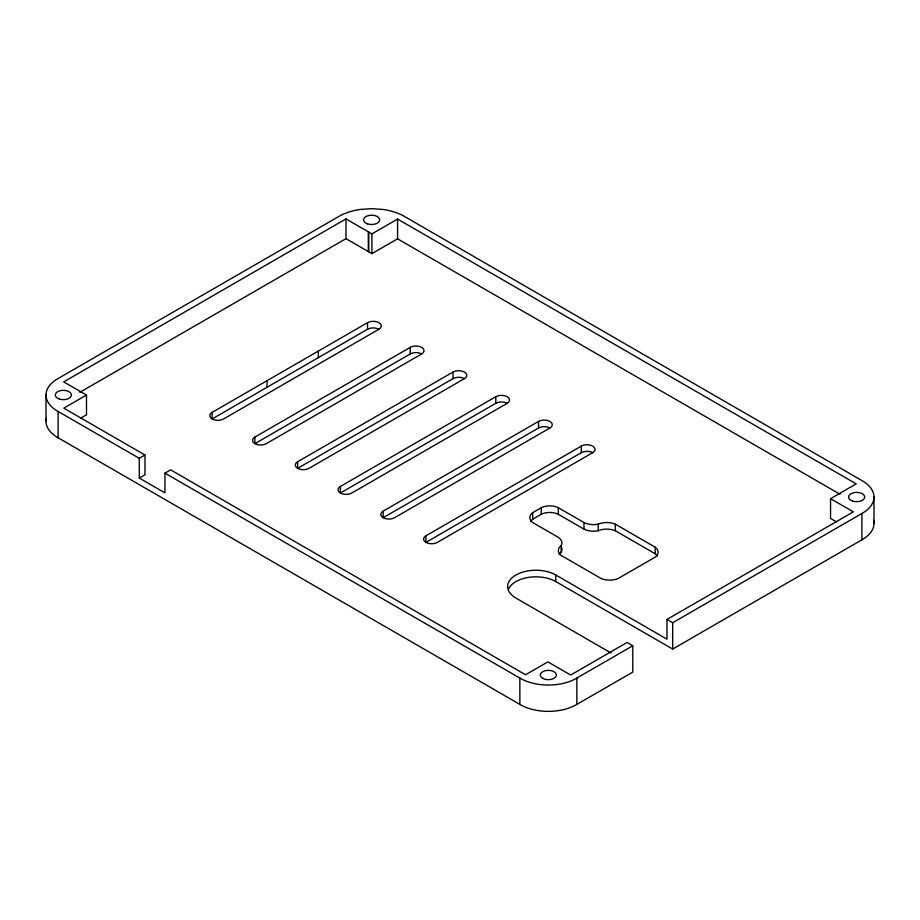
<?xml version="1.0" encoding="UTF-8"?>
<svg xmlns="http://www.w3.org/2000/svg" width="920" height="920" viewBox="0 0 920 920"><rect width="100%" height="100%" fill="white"/><g stroke="black" fill="none" stroke-linecap="round" stroke-linejoin="round"><path stroke-width="1.38" d="M836.556 521.881L830.553 518.42L830.553 498.674L856.209 483.862L397.578 219.064L371.921 233.887L345.978 218.914L63.698 381.892L86.503 395.048L86.503 414.805L80.523 418.255M79.867 392.299L345.978 238.659L371.921 253.632L397.578 238.82L840.052 494.281M86.503 395.048L63.79 408.158L144.98 455.032L144.98 474.777L139.276 478.066L139.276 458.321L58.098 411.447A39.64 22.885 0 0 1 58.098 378.534L340.285 215.613A46.69 26.956 0 0 1 360.295 209.449L371.634 208.633L382.984 209.449A46.69 26.956 0 0 1 402.994 215.613L861.902 480.573A39.64 22.885 0 0 1 861.902 513.486L861.902 539.81L672.681 649.06L555.806 581.589A28.221 16.295 0 0 0 508.599 588.892M212.129 412.39L367.517 322.678A8.061 4.657 0 0 1 378.925 322.678A8.061 4.657 0 0 1 378.925 329.256L223.537 418.979A8.061 4.657 0 0 1 212.129 418.979L212.129 412.39A8.061 4.657 0 0 0 212.129 418.979L367.517 329.256A8.061 4.657 0 0 1 378.925 329.256M139.276 458.321L144.98 455.032M139.276 478.066L164.933 492.878L164.933 473.133L170.625 469.844L525.561 674.762L547.883 661.871L570.688 675.038L627.072 642.482L632.776 645.771L632.776 672.106L576.863 704.386A39.64 22.885 0 0 1 519.857 704.386L58.098 437.782A39.64 22.885 0 0 1 46.356 418.278M254.886 437.08L410.274 347.369A8.061 4.657 0 0 1 421.682 347.369A8.061 4.657 0 0 1 421.682 353.947L266.282 443.659A8.061 4.657 0 0 1 254.886 443.659A8.061 4.657 0 0 1 254.886 437.08L254.886 443.659L410.274 353.947A8.061 4.657 0 0 1 421.682 353.947M297.643 461.759L453.031 372.048A8.061 4.657 0 0 1 464.439 372.048A8.061 4.657 0 0 1 464.439 378.637L309.039 468.349A8.061 4.657 0 0 1 297.643 468.349A8.061 4.657 0 0 1 297.643 461.759L297.643 468.349L453.031 378.637A8.061 4.657 0 0 1 464.439 378.637M340.4 486.45L495.788 396.738A8.061 4.657 0 0 1 507.196 396.738A8.061 4.657 0 0 1 507.196 403.316L351.796 493.028A8.061 4.657 0 0 1 340.4 493.028A8.061 4.657 0 0 1 340.4 486.45L340.4 493.028L495.788 403.316A8.061 4.657 0 0 1 507.196 403.316M383.157 511.129L538.545 421.417A8.061 4.657 0 0 1 549.941 421.417A8.061 4.657 0 0 1 549.941 428.007L394.553 517.718A8.061 4.657 0 0 1 383.157 517.718A8.061 4.657 0 0 1 383.157 511.129L383.157 517.718L538.545 428.007A8.061 4.657 0 0 1 549.941 428.007M425.914 535.819L581.302 446.108A8.061 4.657 0 0 1 592.698 446.108A8.061 4.657 0 0 1 592.698 452.686L437.31 542.397A8.061 4.657 0 0 1 425.914 542.397A8.061 4.657 0 0 1 425.914 535.819L425.914 542.397L581.302 452.686A8.061 4.657 0 0 1 592.698 452.686M532.68 512.659L541.236 507.725A13.006 7.51 0 0 1 558.337 507.725L583.993 522.537A14.421 8.326 0 0 0 598.241 524.181A14.248 8.234 0 0 1 615.342 524.181L655.247 547.216A14.248 8.234 0 0 1 655.247 557.094L618.194 578.484A14.248 8.234 0 0 1 601.094 578.484L561.188 555.45A14.248 8.234 0 0 1 561.188 545.572A14.582 8.418 0 0 0 558.337 537.349L532.68 522.537A14.214 8.211 0 0 1 532.68 512.659L532.68 519.248A14.214 8.211 0 0 0 530.564 521.582M532.68 519.248L541.236 514.303A13.006 7.51 0 0 1 558.337 514.303L583.993 529.115A14.421 8.326 0 0 0 598.241 530.759A14.248 8.234 0 0 1 615.342 530.759L655.247 553.805A14.248 8.234 0 0 1 657.374 556.14M611.018 652.958L515.901 598.046A28.221 16.295 0 0 1 515.901 575.011A28.221 16.295 0 0 1 555.806 575.011L666.977 639.193L666.977 619.447L853.357 511.842L830.553 498.674M164.933 473.133L519.857 678.051A39.64 22.885 0 0 0 576.863 678.051L632.776 645.771M666.977 619.447L672.681 622.736L861.902 513.486M874 497.03L874 523.353M672.681 622.736L672.681 649.06M655.247 547.216L655.247 553.805M615.342 524.181L615.342 530.759M598.241 524.181L598.241 530.759M583.993 522.537L583.993 529.115M581.302 446.108L581.302 452.686M576.863 678.051L576.863 704.386M561.188 545.572L561.188 552.161A14.248 8.234 0 0 0 559.072 554.495M558.337 507.725L558.337 514.303M555.806 575.011L555.806 581.589M541.236 507.725L541.236 514.303M538.545 421.417L538.545 428.007M519.857 678.051L519.857 704.386M495.788 396.738L495.788 403.316M453.031 372.048L453.031 378.637M410.274 347.369L410.274 353.947M397.578 219.064L397.578 238.82M371.921 233.887L371.921 253.632M368.782 232.07L368.782 251.827M368.31 231.794L368.31 251.551M367.517 322.678L367.517 329.256M345.978 218.914L345.978 238.659M318.354 351.072L318.354 357.65M267.041 380.684L267.041 387.274M58.098 411.447L58.098 437.782M46 394.99L46 421.325M873.644 520.306A39.64 22.885 0 0 1 861.902 539.81M561.672 547.825A14.582 8.418 0 0 1 561.188 552.161M542.662 678.304A8.061 4.657 0 0 0 556.151 676.223A8.061 4.657 0 0 0 546.273 670.519A8.061 4.657 0 0 0 542.662 678.304M852.621 501.055A8.061 4.657 0 0 0 864.708 497.03A8.061 4.657 0 0 0 852.621 492.993A8.061 4.657 0 0 0 852.621 501.055M367.609 223.882A8.061 4.657 0 0 0 379.695 219.845A8.061 4.657 0 0 0 367.609 215.82A8.061 4.657 0 0 0 367.609 223.882M59.305 399.027A8.061 4.657 0 0 0 71.403 394.99A8.061 4.657 0 0 0 59.305 390.966A8.061 4.657 0 0 0 59.305 399.027"/></g></svg>
